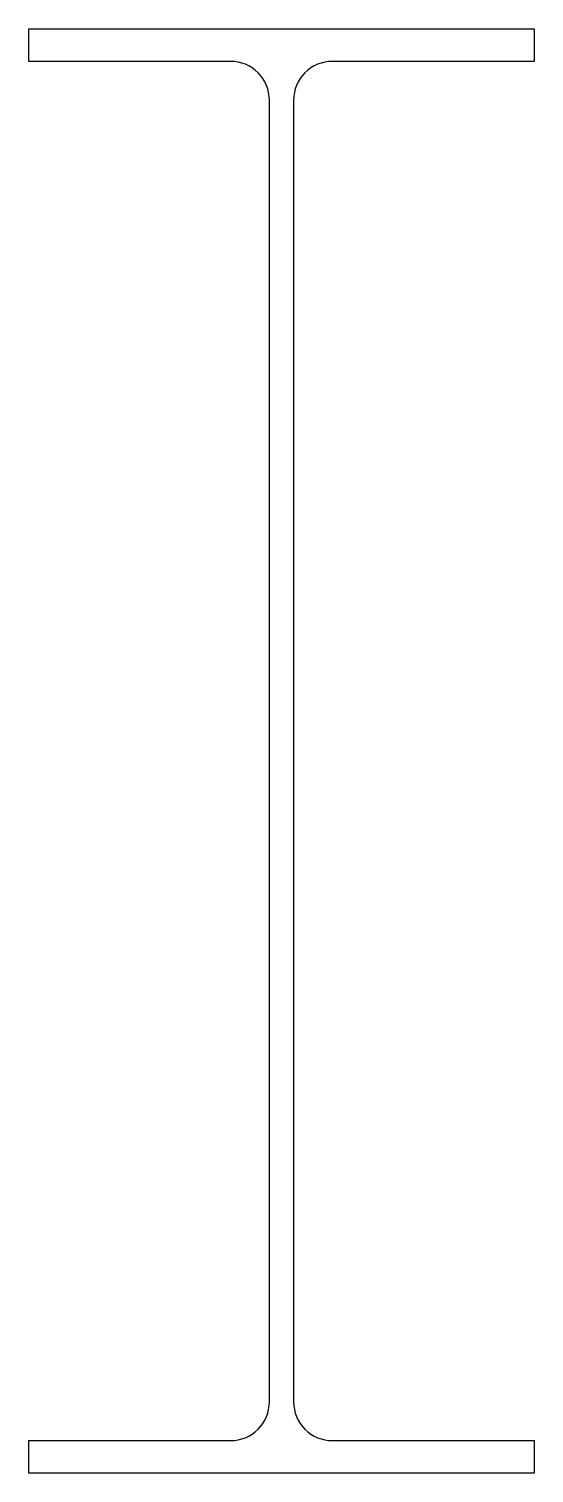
# Model space of a CAD drawing. Header units: inches. Extents: x -5.8 to 5.8, y -16.4 to 16.5.
import ezdxf

# ---------------------------------------------------------------- set-up
doc = ezdxf.new("R2010")
doc.units = ezdxf.units.IN
doc.layers.add('steel', color=7, linetype='Continuous')

msp = doc.modelspace()

# ---------------------------------------------------------------- linework, layer by layer
at = {"layer": 'steel'}
msp.add_lwpolyline([(-1.16, -15.71, 0.414214), (-0.275, -14.825), (-0.275, 14.825, 0.414214), (-1.16, 15.71), (-5.75, 15.71), (-5.75, 16.45), (5.75, 16.45), (5.75, 15.71), (1.16, 15.71, 0.414214), (0.275, 14.825), (0.275, -14.825, 0.414214), (1.16, -15.71), (5.75, -15.71), (5.75, -16.45), (-5.75, -16.45), (-5.75, -15.71)], format="xyb", close=True, dxfattribs=at)

doc.saveas('drawing.dxf')
